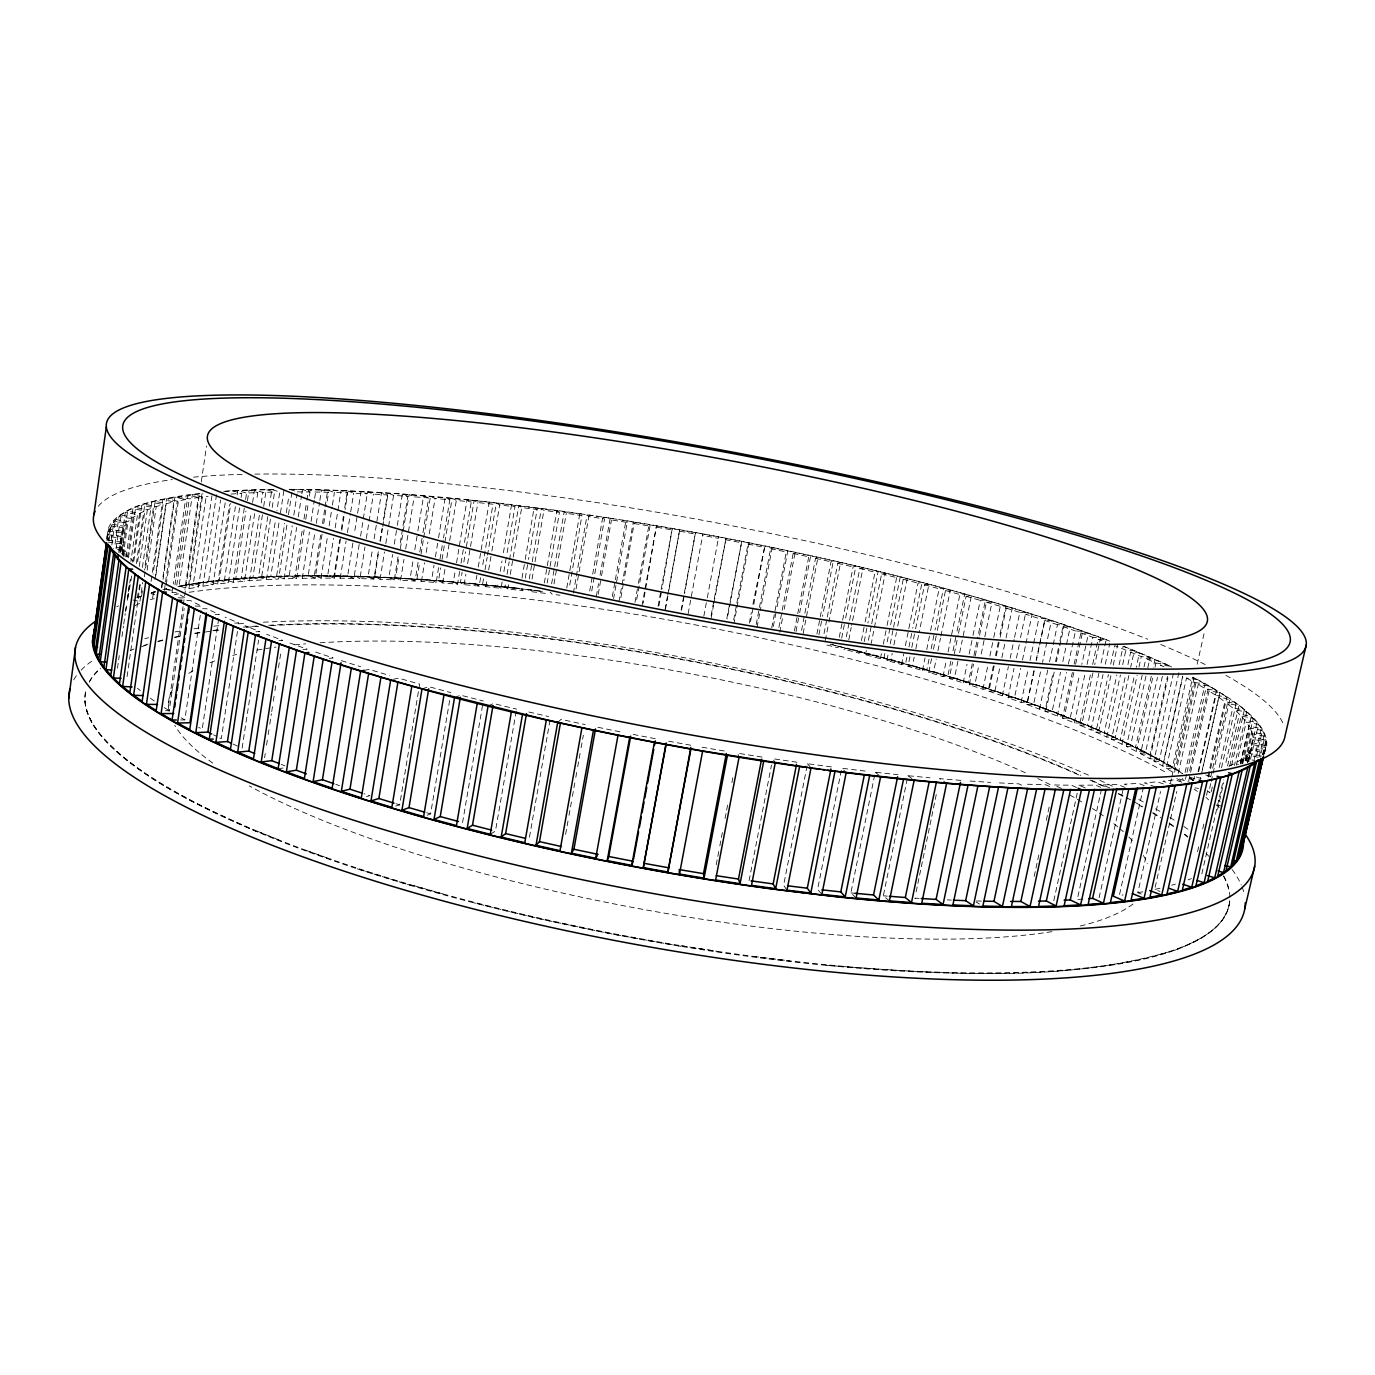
<?xml version="1.0" encoding="UTF-8"?>
<svg xmlns="http://www.w3.org/2000/svg" width="1375" height="1375" viewBox="0 0 1375 1375"><rect width="100%" height="100%" fill="white"/><g stroke="black" fill="none" stroke-linecap="round" stroke-linejoin="round"><path stroke-width="0.75" stroke-dasharray="5 3.75" d="M1248.723 761.423L1253.209 739.217L1266.066 742.07L1265.412 748.481L1262.611 754.583M106.992 538.777C113.781 497.905 171.806 500.156 202.916 493.264M106.958 540.598L108.178 530.87L121.309 532.761L120.811 536.473L107.577 534.583L107.903 539.808M107.233 539.791L108.711 529.186L121.756 531.18L123.286 527.708L110.344 525.731L108.281 540.461M108.986 540.942L111.341 524.15L124.18 526.23L126.672 522.981L113.953 520.919L110.963 542.197M111.839 544.913L115.397 519.458L127.995 521.623L131.45 518.616L118.955 516.484L114.812 545.944M116.119 548.677L120.845 515.127L133.169 517.361L137.517 514.594L130.9 561.361M118.783 552.372L121.756 531.18M119.041 550.773L120.828 538.141L107.542 536.37M119.9 550.67L125.297 512.394L137.517 514.594M119.9 552.698L123.286 527.708M120.622 551.392L124.18 526.23M120.691 552.217L121.877 543.864L108.47 542.214M121.928 551.409L127.6 511.156L139.631 513.425L144.856 510.898L137.38 563.492M122.186 554.881L126.672 522.981M122.633 554.348L123.527 548.041L121.877 543.864M123.2 555.517L127.995 521.623M123.612 556.256L124.506 549.931L112.956 548.608M126.07 557.03L132.911 508.647L144.856 510.898M127.531 557.184L133.169 517.361M128.494 557.837L135.609 507.512L147.331 509.85L153.381 507.564L144.461 570.006M117.459 668.216L118.37 661.908M118.663 659.794L119.264 655.583M121.945 636.659L123.441 626.141M123.733 624.027L125.228 613.508M125.52 611.411L126.122 607.2M127.325 598.778L129.714 581.952M125.795 610.913L126.998 602.439M127.291 600.308L130.298 579.116M132.705 562.169L139.631 513.425M131.691 576.022L127.342 601.356M133.77 561.447L141.745 505.244L153.381 507.564M136.383 563.613L144.822 504.23L156.217 506.602L163.041 504.556L153.072 574.045M139.27 566.466L147.331 509.85M140.009 584.306L137.311 597.266M142.416 567.463L151.731 502.202L163.041 504.556M127.084 676.603L140.216 584.598M139.992 601.236L142.673 582.502M141.659 595.719L142.57 589.428M144.358 576.83L155.169 501.291L166.22 503.697L173.8 501.875L162.662 579.013M147.108 570.247L156.217 506.602M151.061 581.453L151.68 577.225M152.35 572.413L162.817 499.486L173.8 501.875M154.98 579.408L166.581 498.695L177.272 501.136L185.556 499.537L173.302 583.962M152.625 598.177L153.536 591.886M155.942 575.094L166.22 503.697M161.459 587.348L162.353 581.092M161.838 587.812L162.748 581.487M163.058 579.373L174.934 497.114L185.556 499.537M164.364 590.408L165.292 584.031M165.584 581.9L177.272 501.136M166.238 584.736L179.025 496.427L189.338 498.884L198.292 497.509L184.852 589.48M172.064 592.419L172.992 586.077M174.969 584.873L188.031 495.086L198.292 497.509M176.791 585.166L189.338 498.884M211.939 495.808L198.516 586.902L188.925 588.672L179.059 586.094L192.414 494.502L202.366 496.959L208.106 496.272M168.489 706.08L183.013 606.702M183.322 604.587L199.719 492.508M201.266 481.937L206.525 445.981M165.498 710.72L169.211 710.755L184.181 608.506M179.059 586.094L188.719 584.358L202.039 493.367M188.925 588.672L202.366 496.959M225.191 502.82L213.056 584.667L202.864 586.197L193.394 583.584L206.405 495M202.864 586.197L216.614 494.072M180.572 719.95L184.817 719.898L200.991 610.431M239.559 507.891L228.37 582.777L217.645 584.066L208.57 581.436L220.619 499.95M217.645 584.066L229.47 504.522M208.57 581.436L219.33 580.181L230.759 503.353M218.659 618.802L202.194 729.214L198.688 727.358M254.616 513.666L244.441 581.213L233.2 582.261L224.52 579.631L235.589 505.45M237.17 494.845L237.806 490.6L274.88 489.5M241.123 497.492L241.742 493.333L232.616 490.892L223.403 491.477M233.2 582.261L244.338 507.942M245.609 499.434L246.555 493.075L257.795 492.559L256.523 500.998M224.52 579.631L235.795 578.6L245.902 511.173M247.483 500.637L249.064 490.102L257.795 492.559M270.428 519.269L261.198 579.975L249.477 580.8L241.209 578.17L251.006 513.03M252.588 502.528L254.478 489.93L262.831 492.37L274.553 492.078L272.009 508.819M237.463 631.452L221.306 738.65L213.606 734.886M249.477 580.8L259.652 513.425M261.25 502.906L262.831 492.37M241.209 578.17L252.966 577.363L262.436 514.697M263.708 506.344L266.234 489.637L274.553 492.078M286.894 525.078L278.609 579.047L266.441 579.648L258.586 577.036L267.764 516.622M269.328 506.206L271.872 489.534L279.795 491.975L276.942 510.761M266.441 579.648L275.344 521.211M242.12 748.155L258.586 640.131M258.586 577.036L270.772 576.434L279.194 521.28M280.483 512.789L284.058 489.448M304.133 529.925L296.639 578.445L284.058 578.841L276.598 576.211L284.711 523.308M286.327 512.72L288.922 495.791M288.475 514.697L291.981 491.872M284.058 578.841L292.205 525.8M293.82 515.195L297.086 493.986M296.639 578.445L289.197 575.85L296.656 527.433M298.272 516.914L301.52 495.859M301.847 493.762L302.483 489.552L336.823 490.411L400.606 493.952L467.053 499.795L471.264 501.909L464.217 544.087M264.602 757.728L265.238 753.534M266.544 745.147L267.833 736.759M268.159 734.68L269.448 726.292M269.775 724.195L271.391 713.711M271.717 711.614L273.006 703.244M273.333 701.147L274.622 692.759M274.948 690.662L276.238 682.292M276.564 680.195L277.2 676.002M278.506 667.614L281.084 650.856M322.077 534.188L315.202 578.153L302.242 578.325L295.212 575.712L302.345 529.53M303.978 519.028L306.573 502.236M306.9 500.139L308.516 489.637L315.614 492.027L328.608 492.302L326.975 502.769M305.766 519.372L308.052 504.608M309.358 496.169L310.011 491.958L302.483 489.552L288.784 489.448M302.242 578.325L309.427 532.022M311.059 521.503L314.308 500.448M314.634 498.352L315.614 492.027M315.202 578.153L308.189 575.558L314.686 533.792M316.302 523.342L319.55 502.459M319.877 500.363L321.492 489.93L328.608 492.302M340.519 538.656L334.297 578.153L320.977 578.119L314.377 575.523L320.873 533.861M322.489 523.445L324.775 508.853M325.102 506.773L327.697 490.102L334.383 492.473L347.72 492.92L345.108 509.558M323.709 523.703L326.648 504.866M320.977 578.119L327.525 536.336M329.158 525.886L332.097 507.083M332.423 505.003L334.383 492.473M334.297 578.153L327.68 575.575L333.541 538.261M335.173 527.897L341.034 490.566L347.72 492.92M359.184 544.483L353.873 578.445L340.227 578.205L334.039 575.644L339.711 539.602M341.378 528.997L343.372 516.278M344.712 507.805L347.394 490.841L353.65 493.178L367.331 493.814L361.041 491.494L354.355 533.689M341.825 530.337L344.781 511.637M340.227 578.205L346.122 540.873M347.428 532.572L350.384 513.906M350.711 511.844L353.65 493.178M353.873 578.445L347.669 575.902L353.014 542.128M360.594 536.13L367.555 491.838L373.398 494.123L387.372 494.948L383.333 520.18M378.263 551.702L373.88 579.03L359.923 578.6L364.977 546.923M366.334 538.484L373.398 494.123M373.88 579.03L368.087 576.503L372.453 549.261M374.12 538.777L381.511 492.662L387.372 494.948M379.947 541.2L381.975 528.584M398.011 556.927L394.281 579.906L380.067 579.27L374.705 576.761L378.744 551.667M380.428 541.2L382.439 528.653M382.766 526.556L388.145 493.092L393.577 495.344L407.825 496.341L399.695 546.477M380.067 579.27L384.45 551.994M385.808 543.606L393.577 495.344M394.281 579.906L388.902 577.414L392.614 554.486M394.298 544.07L396.997 527.416M397.323 525.336L402.377 494.089L407.825 496.341M418.103 562.358L415.044 581.058L400.589 580.233L395.656 577.758L399.025 556.961M400.366 548.642L409.131 494.587L414.15 496.805L428.656 497.956L422.864 533.277M400.589 580.233L403.975 559.367M405.677 548.934L414.15 496.805M415.044 581.058L410.094 578.583L413.136 559.952M414.82 549.587L417.536 533.019M417.863 530.956L423.62 495.756L428.656 497.956M419.805 551.977L422.538 535.356M438.591 567.634L436.15 582.467L421.455 581.453L416.934 579.03L419.65 562.478M421.008 554.211L423.38 539.739M423.706 537.677L430.478 496.323L435.067 498.506L449.814 499.812L443.506 537.969M421.455 581.453L424.514 562.788M426.216 552.423L427.917 542.059M429.292 533.758L435.067 498.506M436.15 582.467L431.595 580.044L434.036 565.245M435.428 556.806L438.213 539.911M438.573 537.797L445.191 497.647L449.814 499.812M440 559.161L443.145 540.083M395.777 806.094L399.678 804.856L419.65 684.131L398.561 678.133L390.706 679.903M459.645 571.484L457.531 584.152L442.647 582.948L438.539 580.559L440.636 567.909M442.028 559.47L452.152 498.317L456.328 500.431L471.264 501.909M442.647 582.948L445.105 568.133M446.858 557.562L449.316 542.747M449.659 540.633L456.328 500.431M457.531 584.152L453.406 581.763L455.142 571.244M456.552 562.839L467.053 499.795M461.055 563.062L463.873 546.184M480.597 577.689L479.188 586.077L464.114 584.702L460.436 582.364L462.137 572.189M463.839 561.997L465.541 551.788M466.4 546.683L474.117 500.517L477.864 502.58L492.989 504.213L482.367 567.188M464.114 584.702L465.867 574.183M467.637 563.647L477.864 502.58M427.109 815.22L430.598 813.862L450.605 694.736M479.188 586.077L475.458 583.739L476.867 575.369M478.277 566.998L489.191 502.15L588.861 514.955M502.133 582.003L501.067 588.259L485.839 586.712L482.573 584.427L483.622 578.153M485.048 569.8L487.163 557.27M487.506 555.173L496.341 502.958L499.675 504.969L514.955 506.739L506.756 554.812M485.839 586.712L487.248 578.342M488.675 569.955L491.511 553.18M491.872 551.083L499.675 504.969M501.067 588.259L497.75 585.973L498.455 581.814M500.225 571.398L501.995 560.983M503.422 552.647L511.569 504.728L514.955 506.739M503.903 571.536L506.395 556.909M462.567 822.611L482.952 703.089M504.934 586.747L520.231 588.448L523.136 590.7L507.77 588.981L504.934 586.747L505.639 582.587M507.066 574.252L509.18 561.773M509.541 559.694L518.77 505.605L521.692 507.564L537.109 509.472L528.516 559.453M507.77 588.981L508.492 584.805M510.28 574.372L521.692 507.564M522.019 578.084L524.872 561.481M525.233 559.402L534.153 507.53L537.109 509.472M525.284 578.205L528.155 561.55M529.255 578.944L541.406 508.458L543.916 510.348L559.453 512.428L547.181 583M532.056 579.013L543.916 510.348M516.209 711.236L495.447 831.084L490.205 834.316M544.328 582.914L556.892 510.52L559.453 512.428M551.616 583.842L564.214 511.517L566.294 513.356L581.934 515.573L569.216 588.002M554.005 583.859L566.294 513.356M566.775 587.967L579.803 513.717L581.934 515.573M529.461 837.1L550.584 717.011M573.375 593.038L575.987 578.222M576.348 576.108L587.142 514.783L588.827 516.57L604.536 518.908L591.353 593.227M576.073 588.947L588.827 516.57M589.72 591.009L592.333 576.228M592.711 574.114L602.8 517.12L604.536 518.908M596.32 596.303L598.572 583.653M600.067 575.214L610.191 518.255L611.462 519.956L627.223 522.431L613.594 598.555M598.245 594.223L601.184 577.723M601.545 575.661L611.462 519.956M565.623 834.316L566.758 827.991M567.136 825.877L568.631 817.438M569.009 815.341L570.144 808.998M570.522 806.902L572.034 798.462M572.413 796.348L575.42 779.47M575.798 777.356L577.311 768.917M577.689 766.803L578.823 760.478M579.202 758.364L580.697 749.925M581.075 747.811L583.344 735.161M612.339 596.544L614.969 581.797M615.347 579.7L625.917 520.712L627.223 522.431M618.939 601.906L633.308 521.898L634.167 523.531L623.906 580.594M620.881 597.506L623.528 582.708M634.992 602.302L638.034 585.475M638.43 583.378L649.069 524.494L649.98 526.127L636.23 602.13M642.005 605.619L656.494 525.731L643.156 603.264M658.075 606.169L660.756 591.456M661.134 589.359L672.272 528.447L661.977 589.067M658.9 605.928L661.598 591.164M665.07 609.555L667.373 596.956M667.769 594.842L679.697 529.753L668.903 590.27M665.431 609.245L668.525 592.367M681.141 610.242L683.856 595.547M684.252 593.45L695.475 532.572L684.681 593.072M681.57 609.933L684.286 595.186M688.136 613.697L702.9 533.93C840.727 560.055 978.158 592.075 1109.814 641.145M703.828 616.241L706.956 599.397M707.317 597.73L718.661 536.886L718.352 538.312L702.522 535.356L702.9 533.93L621.002 519.939M711.116 615.467L713.866 600.72M714.261 598.606L726.069 538.295L713.917 603.35M711.167 618.028L713.522 605.447M726.808 618.544L741.795 541.355L727.186 619.008M733.683 619.919L736.467 605.172M736.863 603.075L748 544.07L749.186 542.816L734.147 622.583M749.323 623.133L751.334 612.597M752.933 604.158L764.861 545.978L750.509 621.569M756.181 624.577L770.636 548.677L772.234 547.491L760.22 610.517M757.023 627.309L759.825 612.614M716.203 864.823L717.406 858.498M717.819 856.402L719.417 847.98M719.83 845.866L721.033 839.541M721.428 837.444L722.631 831.119M725.055 818.486L726.258 812.161M726.653 810.064L727.873 803.739M731.895 782.667L733.098 776.359M771.736 627.911L786.294 551.959L787.841 550.773L776.548 609.623M773.317 626.433L776.153 611.72M778.92 627.464L793.152 553.42L795.163 552.337L784.248 609.108M779.797 632.242L782.616 617.512M794.389 630.936L808.741 556.806L810.683 555.706L799.683 612.545M796.005 631.486L799.27 614.642M749.1 880.602L771.495 764.998M801.556 630.42L815.547 558.319L817.97 557.322L802.416 637.347M816.922 633.995L831.016 561.808L833.37 560.794L822.525 616.275M818.916 634.769L822.13 618.337M824.038 633.531L826.873 619.094M827.269 617.031L837.788 563.355L840.606 562.444L828.902 622.084M825.275 640.595L828.506 624.147M831.359 766.906L807.503 763.709L783.613 885.277L786.981 890.141M839.266 637.244L853.119 566.947L855.886 566.019L845.316 619.575M841.672 638.103L844.92 621.638M846.33 636.814L849.2 622.325M849.595 620.263L859.822 568.528L863.036 567.72L851.623 625.436M848.77 639.873L851.211 627.498M858.945 653.073L862.159 651.939L847.138 648.123L843.872 649.241L858.945 653.073L859.753 648.914M861.403 640.63L864.703 624.044M865.116 621.964L875.016 572.206L878.178 571.381L867.9 623.013M864.205 641.609L867.505 625.075M841.311 770.327L817.592 889.384L821.889 894.352M884.847 653.538L884.022 657.68L880.395 658.711L865.511 654.775L866.336 650.616M868.416 640.252L871.303 625.728M871.716 623.648L881.633 573.839L885.277 573.117L871.234 643.414M880.395 658.711L881.65 652.472M883.317 644.153L886.652 627.516M887.064 625.436L896.655 577.603L900.247 576.864L886.514 645.253M906.881 657.353L905.609 663.592L901.587 664.538L886.892 660.481L888.559 652.145M890.244 643.827L893.166 629.252M893.595 627.172L903.22 579.288L907.242 578.652L896.809 630.523M886.892 660.481L890.966 659.553L892.22 653.331M893.888 645.03L896.397 632.586M856.092 897.944L850.884 892.908L875.239 772.234L898.03 774.709M901.587 664.538L903.702 654.087M905.386 645.752L918.036 583.137L922.041 582.484L912.777 628.237M908.978 646.955L912.347 630.317M929.019 659.227L926.887 669.659L922.453 670.502L907.981 666.342L910.112 655.892M911.797 647.522L915.183 630.816M915.613 628.719L924.516 584.839L928.95 584.306L919.222 632.208M907.981 666.342L912.45 665.517L914.152 657.198M915.836 648.862L918.792 634.288M922.453 670.502L925.031 657.92M926.733 649.533L930.153 632.775M930.583 630.678L939.125 588.775L943.525 588.225L935 629.991M931.167 648.777L934.57 632.07M950.864 661.203L947.839 675.881L943.009 676.603L928.761 672.341L931.769 657.663M933.487 649.258L936.908 632.483M937.337 630.369L945.502 590.511L950.331 590.081L940.913 636.092M889.402 900.917L883.334 895.83L907.895 775.706L930.016 777.82M928.761 672.341L933.642 671.636L936.203 659.089M937.922 650.736L940.483 638.172M943.009 676.603L946.378 660.189M948.062 651.973L959.87 594.516L964.683 594.069L956.484 633.927M953.03 650.719L956.055 636.023M972.262 663.747L968.413 682.241L963.17 682.859L949.197 678.494L952.583 662.062M954.284 653.83L958.083 635.336M958.512 633.291L966.144 596.286L971.386 595.977L962.706 637.983M949.197 678.494L954.473 677.909L957.945 661.1M959.664 652.695L962.277 640.08M916.128 891.842L917.434 885.552M917.864 883.455L919.17 877.164M919.6 875.084L920.906 868.794M921.336 866.697L922.642 860.406M923.072 858.309L924.378 852.019M924.808 849.922L926.114 843.631M926.544 841.534L927.85 835.244M928.28 833.147L929.586 826.856M930.016 824.759L931.322 818.486M931.752 816.389L933.058 810.098M933.487 808.002L936.959 791.227M963.17 682.859L967.02 664.297M969.152 653.984L972.572 637.484M973.002 635.422L980.272 600.377L985.48 600.033L978.227 634.975M973.964 655.531L977.797 637.02M993.334 666.016L988.591 688.755L982.936 689.236L969.237 684.784L973.534 664.142M975.253 655.875L979.12 637.278M979.55 635.216L986.408 602.181L992.063 601.958L980.908 655.497M969.237 684.784L974.909 684.32L978.777 665.775M982.936 689.236L988.127 664.366M989.862 656.081L993.334 639.495M993.764 637.416L1000.261 606.323L1005.881 606.1L999.402 637.089M995.5 655.686L998.955 639.152M988.883 691.213L994.95 690.852L1008.305 695.372L1002.255 695.75L988.883 691.213L994.538 664.228M996.273 655.909L999.745 639.306M1000.175 637.227L1006.259 608.162L1012.327 608.059L1005.366 641.18M994.95 690.852L1000.158 666.016M1001.894 657.731L1004.936 643.242M1002.255 695.75L1008.408 666.566M1010.161 658.23L1014.097 639.461M1014.544 637.381L1019.803 612.373L1025.836 612.253L1020.147 639.272M1034.223 670.759L1027.555 702.127L1021.109 702.384L1008.064 697.761L1014.011 668.353M1016.434 658.092L1019.958 641.386M1008.064 697.761L1014.527 697.52L1020.68 668.37M1022.45 660.052L1025.527 645.477M1025.973 643.397L1032.127 614.247L1025.681 614.23L1038.898 618.492L1045.327 618.492L1036.441 660.309M1021.109 702.384L1028.225 668.834M1029.995 660.447L1038.898 618.492M1054.195 672.048L1046.289 709.002L1039.431 709.122L1026.747 704.43L1033.897 670.811M1036.131 660.309L1044.622 620.383L1051.463 620.52L1042.542 662.406M1026.747 704.43L1033.605 704.309L1040.755 670.794M1039.431 709.122L1047.784 670.003M1049.555 661.77L1057.461 624.714L1064.319 624.817L1056.395 661.77M1073.823 672.564L1064.473 715.98L1057.22 715.98L1044.931 711.202L1053.319 671.997M1055.519 661.684L1059.489 643.122M1059.936 641.059L1063.03 626.622L1070.266 626.863L1062.772 661.839M1044.931 711.202L1052.167 711.219L1060.555 672.134M1057.22 715.98L1066.57 672.444M1068.358 664.142L1075.491 630.987L1082.744 631.228L1075.611 664.297M1092.902 673.08L1082.056 723.061L1074.408 722.906L1062.531 718.077L1072.38 672.375M1074.167 664.073L1080.888 632.913L1088.519 633.273L1081.798 664.366M1034.172 876.425L1035.53 870.203M1035.977 868.123L1037.317 861.884M1037.764 859.805L1039.122 853.566M1046.306 820.325L1047.647 814.086M1048.094 812.006L1049.434 805.767M1062.531 718.077L1070.162 718.231L1079.564 674.712M1074.408 722.906L1085.253 672.805M1087.058 664.452L1092.936 637.312L1100.584 637.691L1094.706 664.744M1110.914 675.675L1098.986 730.228L1090.959 729.936L1079.513 725.055L1090.873 672.736M1092.678 664.366L1098.127 639.272L1106.153 639.77L1100.705 664.812M1098.986 730.228L1087.539 725.33L1098.9 673.166M1053.8 900.711L1077.622 791.416M1090.959 729.936L1103.025 674.506M1105.259 664.245L1109.745 643.706M1128.858 675.538L1115.245 737.464L1106.823 737.052L1095.875 732.102L1108.439 674.472M1110.691 664.194L1114.73 645.666L1125.867 650.134L1134.306 650.77L1171.603 666.961M1113.2 665.173L1117.789 644.205M1115.245 737.464L1104.263 732.531L1116.861 675.039M1119.112 664.778L1123.152 646.302L1134.306 650.77L1130.68 667.27M1106.823 737.052L1120.436 674.97M1122.705 664.623L1125.867 650.134M1145.977 676.087L1130.766 744.786L1121.966 744.219L1111.516 739.234L1125.644 674.936M1127.93 664.555L1130.663 652.111L1139.445 652.867L1136.266 667.356M1101.513 789.13L1077.261 899.508L1083.019 899.078M1130.766 744.786L1120.298 739.802L1134.427 675.641M1121.966 744.219L1137.142 675.383M1138.981 667.03L1141.284 656.614L1130.663 652.111M1162.408 676.294L1145.53 752.159L1136.334 751.438L1126.434 746.419L1142.144 675.314M1144 666.944L1145.839 658.591L1155 659.484L1153.161 667.82M1147.816 667.769L1150.119 657.353L1141.284 656.614M1099.106 897.755L1123.341 788.322M1145.53 752.159L1135.578 747.141L1151.305 676.173M1136.334 751.438L1152.748 677.48M1155.017 667.202L1155.928 663.094L1145.839 658.591M1178.891 672.684L1159.452 759.584L1149.895 758.708L1140.562 753.655L1157.492 677.428M1159.452 759.584L1150.067 754.531L1167.478 676.38M1143.484 787.102L1119.319 895.486L1123.048 894.953M1149.895 758.708L1167.908 677.875M1211.77 687.672L1192.675 677.256L1172.497 767.027L1162.58 765.995L1153.866 760.925L1173.356 673.647M1162.58 765.995L1182.723 676.087M1172.497 767.027L1163.714 761.956L1182.775 676.895M1141.284 894.025L1137.83 892.719L1160.534 791.536M1186.505 678.064L1194.772 682.55L1174.353 773.317L1166.275 768.23L1186.505 678.064L1196.748 679.37L1176.467 769.416L1183.119 773.541M1170.469 782.942L1171.397 778.783M1171.878 776.703L1194.377 676.706M1197.178 664.211L1204.672 630.884M1178.22 773.472L1198.261 684.527L1208.848 685.987L1188.756 774.83M1155.12 887.391L1176.742 791.536M1185.078 772.441L1205.084 683.873L1194.772 682.55M1186.556 774.383L1185.147 780.622L1182.191 778.594M1187.02 772.286L1205.858 688.995L1198.261 684.527M1188.705 780.759L1209.038 690.955L1219.952 692.57L1228.081 697.812M1193.603 780.553L1194.531 776.428M1198.106 771.581L1216.514 690.473L1205.858 688.995M1198.656 771.478L1215.913 695.406L1209.038 690.955M1202.369 769.519L1218.766 697.348C1234.853 698.225 1246.472 711.425 1256.973 722.477C1264.312 731.156 1269.795 743.411 1263.178 754.548M1199.567 782.289L1200.994 776.016M1201.458 773.936L1219.952 692.57L1217.82 691.264M1207.869 776.497L1224.902 701.748L1218.766 697.348M1208.659 777.116L1226.895 697.022L1215.913 695.406M1206.528 795.3L1207.955 789.061M1210.791 776.566L1212.217 770.309M1212.698 768.23L1227.411 703.673L1238.944 705.581L1225.125 765.944M1210.722 783.578L1208.848 791.828L1210.017 792.773M1211.203 781.516L1212.612 775.345M1213.077 773.283L1229.989 699.119L1228.27 697.933M1197.522 851.727L1198.931 845.522M1202.713 828.987L1204.122 822.783M1211.203 791.759L1212.63 785.572M1219.161 767.508L1232.756 708.005L1227.411 703.673M1221.498 767.834L1236.194 703.519L1224.902 701.748M1201.853 873.847L1223.355 779.969M1217.562 809.531L1223.733 782.581M1227.531 766.013L1239.408 714.175L1234.905 709.913L1246.713 711.975L1234.423 765.462M1229.748 765.944L1241.195 716.048L1253.261 718.266L1242.725 764.019M1231.656 765.308L1244.358 709.947L1232.756 708.005M1236.297 765.256L1246.231 722.064L1258.52 724.453L1250.459 759.412M1240.37 763.452L1248.947 726.172L1246.231 722.064M1240.336 763.933L1251.302 716.272L1239.408 714.175M1240.748 763.314L1241.694 759.155L1249.205 761.131M1241.814 763.28L1249.944 727.942L1262.456 730.486L1256.2 757.522M1242.037 764.002L1243.481 757.78L1246.953 754.548L1258.194 757.384M1245.114 760.65L1251.714 731.947L1249.944 727.942M1245.527 760.736L1246.953 754.548M1246.128 760.409L1252.281 733.666L1264.983 736.364L1260.222 756.955M1246.334 761.303L1248.225 753.088L1250.597 749.667L1263.711 752.727M1247.348 762.403L1253.089 737.533L1252.281 733.666M1247.709 762.163L1250.597 749.667M1247.933 762.077L1256.973 722.477L1244.822 720.242L1241.195 716.048M1248.517 760.581L1252.659 744.562L1265.636 747.57L1264.209 753.741M1254.155 759.653L1261.339 728.578L1248.947 726.172M1259.105 757.058L1264.33 734.508L1251.714 731.947M1262.525 754.772L1265.877 740.266L1253.089 737.533M1263.505 755.322L1264.467 751.18L1251.388 748.137M1264.038 754.05L1265.945 745.834L1252.986 742.947M1229.233 904.613C1223.441 929.586 1196.886 941.291 1175.505 949.97C1061.998 984.053 941.016 973.775 824.553 965.181M1261.562 756.078L1248.225 753.088M557.7 722.322L561.103 719.366L585.234 724.608M1241.694 759.155L1237.088 762.18L1240.852 763.177M116.806 606.805L118.525 605.808M135.111 605.567L139.7 603.316M1229.009 766.27L1234.802 763.452L1238.548 764.483M488.073 706.011L493.367 703.502L516.57 709.122M840.039 646.353L837.237 647.573L823.917 644.325M1188.069 879.845L1191.386 878.608M454.541 697.486L460.711 695.217L483.312 700.992M137.105 597.541L141.109 596.269M151.095 593.106L155.1 591.834M1171.637 885.225L1175.419 884.108M422.039 688.772L429.069 686.744L450.948 692.639M153.141 592.144L154.688 591.714M865.511 654.775L869.172 653.761L884.022 657.68M366.489 796.555L369.909 795.661L363.928 793.719M1159.984 888.216L1154.639 889.487L1159.95 891.395M166.736 588.689L165.636 588.93L171.772 590.459M1137.83 892.719L1143.759 891.619M364.134 670.33L369.291 669.419L389.503 675.486M193.394 583.584L203.62 582.089L213.056 584.667M181.225 585.853L208.261 581.694L269.878 576.727M278.128 768.694L284.47 767.852M329.175 658.384L333.163 657.955L314.927 651.836M302.93 649.481L307.158 649.155L289.988 643.053M231.017 494.055L241.742 493.333M232.616 490.892L237.806 490.6L246.555 493.075M278.988 640.578L282.7 640.372L266.664 634.305M276.598 576.211L289.197 575.85M256.008 631.778L259.875 631.658L245.008 625.659M295.212 575.712L308.189 575.558M234.695 623.081L238.734 623.047L225.036 617.134M1078.963 785.228L1095.445 785.108L1100.705 787.342M314.377 575.523L327.68 575.575M297.412 491.872L310.011 491.958M305.938 575.833L385.327 577.517L428.175 580.061M215.136 614.522L219.295 614.556L206.817 608.747L202.675 608.695M334.039 575.644L347.669 575.902M976.37 900.986L982.231 901.106M195.216 606.066L201.609 606.22L190.369 600.531L186.123 600.428M1027.383 784.214L1045.98 784.816L1051.6 787.531M368.087 576.503L354.166 576.056L359.923 578.6M1079.513 725.055L1087.539 725.33M178.234 597.764L185.711 598.073L175.691 592.539L170.122 592.298M374.705 576.761L388.902 577.414M947.272 899.92L951.362 900.092M999.419 782.908L1018.995 783.87L1022.467 785.692M1095.875 732.102L1104.263 732.531M395.656 577.758L410.094 578.583M167.784 589.927L171.566 590.133M919.084 898.391L914.839 898.133L918.277 900.694M416.934 579.03L431.595 580.044M1111.516 739.234L1120.298 739.802M970.097 781.052L990.602 782.392M438.539 580.559L453.406 581.763M883.334 895.83L887.339 896.122M1126.434 746.419L1135.578 747.141M960.902 780.381L939.555 778.645L944.883 782.031M460.436 582.364L475.458 583.739M1140.562 753.655L1150.067 754.531M850.884 892.908L855.009 893.286M1155.928 663.094L1165.141 663.987M482.573 584.427L497.75 585.973M467.448 499.83L489.191 502.15L492.989 504.213M122.959 555.706L128.752 556.291L132.688 560.914M473.172 583.808L519.148 588.62M1153.866 760.925L1163.714 761.956M1169.781 666.102L1160.242 665.07L1164.058 666.875M121.464 553.661L127.273 554.314L124.506 549.931M1166.275 768.23L1176.467 769.416M545.377 593.364L529.908 591.491L527.467 589.308L538.055 590.58M865.116 771.066L841.741 768.23L846.209 772.527M115.809 547.095L123.527 548.041M753.483 956.398L789.336 960.816M556.084 594.739L559.986 595.255M108.006 540.306L121.395 542.094L120.828 538.141M1194.927 787.909L1198.553 788.425M796.95 762.231L772.716 758.691L775.277 762.747M588.122 514.938L603.659 517.172M589.102 515.075L593.02 515.659M595.959 516.089L597.919 516.381M603.264 517.189L606.616 517.619M603.728 517.258L609.589 518.083M608.352 517.962L615.519 518.994M612.15 518.547L619.042 519.63M681.141 945.708L717.337 951.345M618.475 519.458L624.422 520.403A589.497 106.958 10.5 0 1 1110.02 641.094M762.008 757.058L737.516 753.191L739.097 757.092M634.167 523.531L649.98 526.127M702.075 747.227L726.722 751.403M656.941 527.295L672.77 530.028M1217.167 805.252L1223.028 806.283M679.731 531.248L695.561 534.084M681.02 946.344L609.28 933.47L539.773 918.827L473.911 902.859M668.594 741.194L691.23 745.319M725.278 539.636L741.073 542.695M633.153 734.422L655.72 738.787M748 544.07L763.744 547.25M597.936 727.289L620.314 731.878M770.636 548.677L786.294 551.959M133.134 600.05L140.662 601.666M793.152 553.42L808.741 556.806M815.547 558.319L831.016 561.808M151.164 593.656L154.808 594.464M528.842 712.009L548.608 716.564M837.788 563.355L853.119 566.947M859.822 568.528L875.016 572.206M832.477 644.497L833.422 644.72M881.633 573.839L896.655 577.603M1243.481 757.78L1254.808 760.633M903.22 579.288L918.036 583.137M188.719 584.358L198.516 586.902M924.516 584.839L939.125 588.775M890.966 659.553L905.609 663.592M945.502 590.511L959.87 594.516M912.45 665.517L926.887 669.659M412.913 885.397L442.819 893.888M219.33 580.181L228.37 582.777M966.144 596.286L980.272 600.377M426.68 812.728L430.598 813.862M933.642 671.636L947.839 675.881M986.408 602.181L1000.261 606.323M235.795 578.6L244.441 581.213M395.897 803.705L399.678 804.856M954.473 677.909L968.413 682.241M357.191 868.794L412.809 886.033M1006.259 608.162L1019.803 612.373M1205.72 774.95L1211.186 776.652M1196.353 776.995L1201.836 778.714M252.966 577.363L261.198 579.975M341.395 660.636L360.628 666.738M974.909 684.32L988.591 688.755M289.884 489.448L295.539 491.253M1190.148 777.27L1195.511 779.023M1179.561 779.023L1190.32 782.564M270.772 576.434L278.609 579.047M1044.622 620.383L1057.461 624.714M1181.641 782.134L1174.645 779.745L1162.855 781.206L1173.356 784.833M335.741 784.334L339.539 785.658M1014.527 697.52L1027.555 702.127M1063.03 626.622L1075.491 630.987M305.817 850.266L331.22 859.358M1163.353 783.922L1157.406 781.791L1144.413 782.942L1156.323 787.256M1033.605 704.309L1046.289 709.002M1080.888 632.913L1092.936 637.312M1144.189 785.555L1138.431 783.372L1124.252 784.197L1128.084 785.658M1052.167 711.219L1064.473 715.98M1098.127 639.272L1101.994 640.75M281.17 764.345L284.934 765.823M1070.162 718.231L1082.056 723.061M1125.145 787.445L1117.772 784.489L1102.423 784.97L1111.636 788.683M257.606 831.342L281.239 840.916M1080.716 785.984L1087.745 788.992M257.52 831.944C204.686 808.225 149.411 784.317 107.869 742.775C96.302 731.38 86.281 716.891 84.906 700.27M1076.488 787.48L1071.486 785.211L1053.92 784.988L1062.222 788.769M232.959 744.03L238.459 746.505M181.139 717.784L184.817 719.898M1212.252 687.947L1213.214 688.514M1213.695 688.789L1214.641 689.356M1215.105 689.631L1216.05 690.198M1216.514 690.473L1217.597 691.127M1182.655 773.678C1075.834 709.998 954.422 676.38 834.9 645.373A584.873 129.164 10.5 0 1 1182.105 773.111M976.112 901.966L979.481 904.028M164.312 707.627L169.211 710.755M1189.237 777.528L1193.002 780.072M1189.547 777.923L1192.417 779.848M1189.702 778.061L1193.448 780.381M907.895 775.706L912.605 779.058M150.202 698.105L155.358 701.783M137.38 688.239L140.336 690.628M875.239 772.234L879.295 775.517M1218.508 800.181L1220.175 801.745M1206.047 797.38L1208.608 799.889M550.172 592.109L552.2 594.241M807.503 763.709L811.044 767.886M106.872 536.886L108.814 527.192A589.497 106.958 10.5 0 1 201.128 493.281M73.683 679.903A597.661 145.406 10.5 0 1 77.017 674.884M81.159 670.106A597.661 145.406 10.5 0 1 93.827 659.811M144.736 638.722A597.661 145.406 10.5 0 1 148.586 637.708M175.003 631.933A597.661 145.406 10.5 0 1 181.397 630.781M193.978 628.787A597.661 145.406 10.5 0 1 201.833 627.705M213.933 626.209A597.661 145.406 10.5 0 1 220.12 625.539M238.597 623.837A597.661 145.406 10.5 0 1 247.036 623.202M263.381 622.205A597.661 145.406 10.5 0 1 1089.034 775.414M1099.948 780.364A597.661 145.406 10.5 0 1 1114.987 787.48M1138.775 799.545A597.661 145.406 10.5 0 1 1144.498 802.639M1155.602 808.861A597.661 145.406 10.5 0 1 1160.947 811.972M1170.005 817.472A597.661 145.406 10.5 0 1 1175.316 820.823M1183.806 826.427A597.661 145.406 10.5 0 1 1188.67 829.795M1232.138 869.55A597.661 145.406 10.5 0 1 1241.247 884.967M1242.037 886.892A597.661 145.406 10.5 0 1 1244.341 894.506M1229.645 901.209A581.591 141.316 10.5 0 1 632.277 937.853A581.591 141.316 10.5 0 1 86.195 689.648M89.237 682.241A581.591 141.316 10.5 0 1 100.306 668.731M141.728 646.663A581.591 141.316 10.5 0 1 147.95 644.617M157.902 641.695A581.591 141.316 10.5 0 1 164.003 640.08M174.625 637.587A581.591 141.316 10.5 0 1 182.531 635.938M194.872 633.669A581.591 141.316 10.5 0 1 201.231 632.637M205.253 632.019A581.591 141.316 10.5 0 1 219.691 630.059M246.28 627.309A581.591 141.316 10.5 0 1 258.603 626.364M270.944 625.591A581.591 141.316 10.5 0 1 1078.791 774.984M1089.997 780.072A581.591 141.316 10.5 0 1 1105.448 787.445M1118.425 793.959A581.591 141.316 10.5 0 1 1127.706 798.823M1138.706 804.873A581.591 141.316 10.5 0 1 1142.264 806.884M1152.817 813.123A581.591 141.316 10.5 0 1 1160.311 817.781M1169.231 823.625A581.591 141.316 10.5 0 1 1174.336 827.131M1184.494 834.573A581.591 141.316 10.5 0 1 1187.725 837.1M1206.081 853.411A581.591 141.316 10.5 0 1 1208.866 856.333M1223.578 876.305A581.591 141.316 10.5 0 1 1229.061 891.172M137.758 597.523A584.186 129.009 10.5 0 1 141.487 596.2M151.37 593.072A584.186 129.009 10.5 0 1 155.53 591.903M177.873 586.73A584.186 129.009 10.5 0 1 543.469 591.645M830.122 644.308A584.186 129.009 10.5 0 1 1182.5 773.644M1189.392 778.113A584.186 129.009 10.5 0 1 1192.864 780.467M150.356 599.569A599.672 135.936 10.5 0 1 154.206 598.658M174.367 594.619A599.672 135.936 10.5 0 1 178.509 593.914M189.148 592.281A599.672 135.936 10.5 0 1 1167.633 773.334M1176.742 778.525A599.672 135.936 10.5 0 1 1182.139 781.722M1194.136 789.216A599.672 135.936 10.5 0 1 1197.402 791.364M1216.17 804.891A599.672 135.936 10.5 0 1 1219.23 807.348M136.795 597.541A584.873 129.164 10.5 0 1 140.233 596.303M151.25 592.814A584.873 129.164 10.5 0 1 155.117 591.731M162.834 589.755A584.873 129.164 10.5 0 1 166.77 588.827M181.225 585.87A584.873 129.164 10.5 0 1 542.42 591.405M1208.075 791.347A584.873 129.164 10.5 0 1 1209.278 792.309M1229.766 900.694A581.625 141.195 10.5 0 1 632.397 937.217A581.625 141.195 10.5 0 1 86.264 689.116M89.306 681.708A581.625 141.195 10.5 0 1 100.375 668.216M130.195 650.598A581.625 141.195 10.5 0 1 133.925 649.069M143.842 645.494A581.625 141.195 10.5 0 1 148.019 644.136M157.97 641.214A581.625 141.195 10.5 0 1 164.072 639.616M174.694 637.123A581.625 141.195 10.5 0 1 182.6 635.473M194.941 633.205A581.625 141.195 10.5 0 1 201.3 632.173M212.85 630.489A581.625 141.195 10.5 0 1 220.877 629.458M243.272 627.12A581.625 141.195 10.5 0 1 258.689 625.917M268.692 625.281A581.625 141.195 10.5 0 1 1080.767 775.38M1092.059 780.553A581.625 141.195 10.5 0 1 1105.552 786.998M1118.528 793.495A581.625 141.195 10.5 0 1 1142.367 806.438M1152.92 812.659A581.625 141.195 10.5 0 1 1160.414 817.317M1169.334 823.161A581.625 141.195 10.5 0 1 1174.439 826.667M1184.614 834.109A581.625 141.195 10.5 0 1 1187.828 836.619M1223.698 875.806A581.625 141.195 10.5 0 1 1229.869 898.717M1133.017 903.994A498.334 120.192 10.5 0 1 1078.395 926.458M1051.927 931.631A498.334 120.192 10.5 0 1 249.305 785.916M212.798 763.125A498.334 120.192 10.5 0 1 174.728 725.227M169.159 711.373A498.334 120.192 10.5 0 1 173.181 688.566M188.753 673.423A498.334 120.192 10.5 0 1 193.652 670.416M210.014 662.698A498.334 120.192 10.5 0 1 217.319 660.034M232.719 655.428A498.334 120.192 10.5 0 1 236.672 654.414M257.056 650.083A498.334 120.192 10.5 0 1 276.1 647.075M294.817 644.858A498.334 120.192 10.5 0 1 305.68 643.844M320.1 642.778A498.334 120.192 10.5 0 1 1026.248 773.18M1037.764 778.542A498.334 120.192 10.5 0 1 1052.683 785.898M1069.733 794.956A498.334 120.192 10.5 0 1 1082.262 802.192M1092.438 808.517A498.334 120.192 10.5 0 1 1095.669 810.614M1099.209 812.986A498.334 120.192 10.5 0 1 1104.314 816.561M1113.802 823.677A498.334 120.192 10.5 0 1 1123.289 831.686M1128.858 837.014A498.334 120.192 10.5 0 1 1134.427 843.013M1143.398 855.473A498.334 120.192 10.5 0 1 1147.248 863.741M98.261 506.309A605.773 106.631 10.5 0 1 172.305 479.583M193.48 477.159A605.773 106.631 10.5 0 1 242.687 474.358M254.925 474.117A605.773 106.631 10.5 0 1 1147.713 639.238M1160.758 644.531A605.773 106.631 10.5 0 1 1206.425 665.156M1225.881 675.348A605.773 106.631 10.5 0 1 1283.752 725.192M1263.625 754.239A589.497 106.958 10.5 0 0 1229.319 698.345L1210.241 686.538A589.497 106.958 10.5 0 0 1192.967 677.205M107.13 539.12A589.497 106.958 10.5 0 1 106.889 536.886M225.208 491.202A589.497 106.958 10.5 0 1 275.052 489.38M289.111 489.328A589.497 106.958 10.5 0 1 582.983 514.112M1124.286 646.611A589.497 106.958 10.5 0 1 1172.016 666.961"/><path stroke-width="1.5" d="M1242.931 842.222L1242.622 846.45L1263.556 756.095M666.153 742.947L643.311 867.573L655.617 869.825L667.906 872.025L690.834 747.433M68.75 698.38L75.539 647.264M93.912 633.084L93.191 637.57L106.408 542.988M106.666 542.695L93.105 639.719L93.448 644.428L107.405 544.552M106.631 544.036L94.48 631.039L95.597 628.134M110.034 546.373L95.287 651.647L93.861 646.697L108.178 544.311M111.014 548.402L113.712 552.784L98.777 659.192L96.216 654.019L110.756 547.886M115.242 554.898L119.075 559.522L103.933 667.064L100.237 661.684L115.242 554.898L113.712 552.784M93.861 514.852L106.339 426.955M117.563 559.556L118.164 555.362M121.172 561.739L126.191 566.552L110.825 675.245L105.944 669.642L121.172 561.739L119.075 559.522M132.688 569.181L128.855 568.872L135.094 573.908L119.47 683.702L113.403 677.927L128.855 568.872L126.191 566.552M138.308 576.314L145.784 581.522L129.903 692.45L122.616 686.469L138.308 576.314L135.094 573.908M149.583 584.031L158.297 589.411L142.141 701.422L133.616 695.286L149.583 584.031L145.784 581.522M166.392 592.144L162.68 591.989L172.631 597.541L156.2 710.617L146.438 704.344L162.68 591.989L158.297 589.411M176.327 719.984L172.081 720.019L161.081 713.608L177.616 600.205L172.631 597.541M172.081 720.019L188.822 605.894L177.616 600.205L181.861 600.308M174.711 707.248L175.33 703.072M175.931 698.878L176.55 694.702M177.169 690.508L178.08 684.234M178.698 680.041L179.317 675.864M180.228 669.591L180.847 665.397M181.466 661.22L182.084 657.027M182.686 652.85L183.614 646.577M184.233 642.383L184.834 638.206M185.453 634.013L186.381 627.739M187 623.545L187.602 619.369M188.53 613.095L189.148 608.902M194.391 608.609L206.834 614.453L189.767 729.575L177.547 723.061L194.391 608.609L188.822 605.894M206.198 612.958L189.939 722.734L177.547 723.061M213.28 739.045L209.258 739.252L195.817 732.652L212.97 617.22L206.834 614.453M211.698 733.958L207.848 732.084L224.417 621.311M209.258 739.252L226.652 623.167L212.97 617.22M233.372 625.986L248.239 632.002L230.502 749.014L215.875 742.363L233.372 625.986L226.652 623.167M231.137 743.188L227.477 741.538L244.372 629.87M259.239 634.683L255.527 634.872L271.58 640.956L253.481 758.845L237.669 752.159L255.527 634.872L248.239 632.002M237.669 752.159L248.806 751.077L266.011 638.55M279.4 643.844L296.587 649.98L278.128 768.694L261.198 761.991L279.4 643.844L271.58 640.956M261.198 761.991L271.786 760.65L289.352 647.247M296.587 649.98L323.211 659.02L304.373 778.508L286.361 771.839L304.923 652.867L308.928 652.455M286.361 771.839L296.347 770.206L314.256 656.064M351.364 668.061L332.148 788.236L313.105 781.619L332.062 661.908L323.211 659.02M313.105 781.619L322.438 779.728L341.052 662.733M332.062 661.908L380.961 677.05L361.35 797.861L341.344 791.33L360.68 670.948L364.134 670.33M341.344 791.33L349.972 789.181L368.62 673.613M390.706 679.903L411.881 685.936L391.875 807.331L370.975 800.92L390.706 679.903L380.961 677.05M370.975 800.92L378.864 798.497L397.873 682.344M444.022 694.702L423.62 816.595L401.913 810.322L422.039 688.772L411.881 685.936M401.913 810.322L408.994 807.623L428.725 688.823M477.245 703.295L456.448 825.602L434.002 819.517L454.541 697.486M434.002 819.517L440.241 816.561L460.367 697.297M511.414 711.666L490.205 834.316L467.156 828.438L488.073 706.011M467.156 828.438L472.502 825.223L493.006 705.598M422.039 688.772L546.373 719.795L524.786 842.703L501.188 837.048L522.517 714.295M501.188 837.048L505.639 833.594L526.505 713.659M546.373 719.795L581.969 727.616L560.003 850.695L535.992 845.298L557.7 722.322M535.992 845.298L539.481 841.62L560.347 723.577M597.3 855.662L595.702 858.275L571.381 853.17L593.467 730.039M571.381 853.17L573.908 849.269L595.513 728.973M595.702 858.275L618.045 735.092L581.969 727.616M607.217 860.595L608.764 856.505L633.136 861.266L631.727 865.391L607.217 860.595L629.664 737.413M608.764 856.505L630.712 736.141M631.727 865.391L654.431 742.208L618.045 735.092M633.531 859.152L638.584 831.703M639.358 827.475L641.317 816.922M642.091 812.694L644.033 802.141M644.806 797.913L646.766 787.359M647.539 783.131L653.761 749.358M654.552 745.13L655.325 740.902M643.311 867.573L666.119 744.408M667.906 872.025L690.955 748.911M727.461 755.184L704.069 878.127L679.491 874.036L702.659 750.973L799.648 766.305L775.672 888.68L751.506 885.345L775.277 762.747M704.069 878.127L703.502 873.641L726.327 753.517M739.097 757.092L715.619 879.966L740.059 883.695L763.744 760.994M740.059 883.695L738.478 879.055L761.612 759.155M775.672 888.68L773.145 883.919L796.538 764.328M811.044 767.886L786.981 890.141L810.786 893.062L835.037 771.1C943.611 784.214 1053.525 795.3 1162.923 786.689C1194.772 782.633 1229.817 780.605 1256.681 761.114L1232.636 865.116L1236.177 861.077L1259.586 759.928M810.786 893.062L807.297 888.198L830.947 769.003M846.209 772.527L821.889 894.352L845.23 896.861L869.705 775.362M845.23 896.861L840.812 891.894L864.273 775.242M880.636 776.617L856.092 897.944L878.848 900.023L903.547 779.092M878.848 900.023L873.538 894.988L897.617 776.789M914.169 780.175L889.402 900.917L911.505 902.567L936.375 782.272M911.505 902.567L905.334 897.497L929.156 782.014M946.653 783.166L921.731 903.255L943.061 904.492L968.103 784.884M943.061 904.492L936.083 899.387L960.472 782.461M977.986 785.589L952.909 904.973L973.414 905.781L998.577 786.93M973.414 905.781L965.645 900.677L989.725 786.552M1008.047 787.463L982.85 906.073L1002.427 906.469L1027.692 788.408M1002.427 906.469L993.953 901.364L1018.102 788.064M1036.698 788.769L1011.416 906.555L1030.03 906.538L1055.347 789.353M1030.03 906.538L1020.869 901.467L1045.086 788.975M1063.889 789.525L1038.537 906.434L1056.103 906.005L1081.472 789.731L1078.155 788.236M1056.103 906.005L1046.341 900.986L1070.592 789.353M1089.498 789.748L1064.13 905.713L1080.612 904.905L1105.981 789.594M1064.095 900.23L1070.266 899.938L1094.517 789.284M1113.475 789.422L1088.106 904.423L1103.455 903.22L1128.823 788.906M1088.777 898.631L1092.609 898.339L1116.861 788.614M1135.767 788.597L1110.416 902.584L1124.63 901.02L1149.93 787.737M1137.503 787.548L1113.32 896.225L1124.63 901.02M1156.323 787.256L1131.023 900.195L1144.052 898.288L1169.3 786.07M1175.109 785.434L1149.895 897.308L1161.72 895.073L1186.866 783.939M1192.125 783.166L1167.014 893.939L1177.636 891.395L1202.661 781.361L1199.086 780.192M1207.319 780.433L1182.345 890.123L1191.747 887.27L1216.634 778.353M1217.03 776.188L1220.742 777.305L1195.906 885.861L1204.105 882.733L1228.838 774.95M1228.614 772.716L1232.361 773.781L1207.697 881.203L1214.709 877.817L1239.236 771.186M1242.209 769.897L1217.717 876.167L1223.561 872.558L1247.898 767.061M1250.305 765.669L1226.036 870.805L1230.711 866.972L1254.825 762.609M1260.909 758.33L1237.569 859.134L1240.009 854.923L1262.216 758.708M1263.023 757.402L1240.886 852.913L1263.247 757.866M1244.736 908.927L1254.688 866.216M1306.25 644.961L1285.041 735.952A605.773 106.631 10.5 0 1 658.573 728.973A605.773 106.631 10.5 0 1 95.116 511.294M1258.263 759.722L1257.369 760.513M215.875 742.363L227.477 741.538M195.817 732.652L207.848 732.084M1038.537 901.158L1046.341 900.986M161.081 713.608L173.783 713.522M1010.556 901.45L1020.869 901.467M146.438 704.344L157.541 704.464M984.191 901.158L993.953 901.364M133.616 695.286L143.017 695.561M953.391 900.178L965.645 900.677M122.616 686.469L132.103 686.898M113.403 677.927L121.052 678.373M921.198 898.511L936.083 899.387M105.944 669.642L111.702 670.072M889.333 896.277L905.334 897.497M100.237 661.684L105.995 662.166M855.009 893.286L873.538 894.988M96.216 654.019L100.048 654.397M821.82 889.848L840.812 891.894M93.861 646.697L97.659 647.127M787.566 885.775L807.297 888.198M835.037 771.1L822.972 769.708M827.492 770.309L858.859 774.28A589.497 106.958 10.5 0 0 1257.781 760.942M818.417 769.089L824.57 769.725M818.555 768.917L809.308 767.852M813.88 768.47L820.067 769.123M812.539 768.092L795.575 765.909A589.497 106.958 10.5 0 1 108.917 545.291M751.111 880.877L773.145 883.919M806.059 767.198L800.37 766.408M716.22 875.669L738.478 879.055M679.061 869.567L703.502 873.641M702.659 750.973L654.431 742.208M643.861 863.277L668.319 867.711M573.908 849.269L598.091 854.339M539.481 841.62L561.378 846.536M505.639 833.594L525.181 838.286M472.502 825.223L491.631 830.105M1232.464 860.097L1236.177 861.077M440.241 816.561L458.511 821.511M1225.142 865.408L1230.711 866.972M408.994 807.623L424.703 812.161M1218.009 870.925L1223.561 872.558M378.864 798.497L394.006 803.12M1207.353 875.548L1214.709 877.817M1196.834 880.378L1204.105 882.733M349.972 789.181L361.934 793.066M1182.792 884.211L1191.747 887.27M322.438 779.728L333.833 783.681M1168.836 888.233L1177.636 891.395M296.347 770.206L306.333 773.884M1149.689 890.519L1161.72 895.073M271.786 760.65L279.297 763.606M1132.364 893.612L1144.052 898.288M248.806 751.077L254.719 753.569M1092.609 898.339L1103.455 903.22M1070.266 899.938L1080.612 904.905M110.688 547.766L110.086 546.511M679.198 871.062L679.491 874.036M1245.252 902.825A597.661 145.406 10.5 0 1 638.086 944.866A597.661 145.406 10.5 0 1 69.97 688.806M1242.295 848.203A584.186 129.009 10.5 0 1 645.752 868.622A584.186 129.009 10.5 0 1 93.38 635.869M94.239 632.087A584.186 129.009 10.5 0 1 95.614 628.409M1245.733 834.883A599.672 135.936 10.5 0 1 641.472 891.395A599.672 135.936 10.5 0 1 94.377 622.084M1243.481 841.964A584.873 129.164 10.5 0 1 834.333 896.534L771.513 888.938A584.873 129.164 10.5 0 1 92.383 640.853L94.583 629.114A584.873 129.164 10.5 0 1 95.7 626.794M384.656 545.72A593.622 83.359 10.5 0 0 1289.32 644.359A593.622 83.359 10.5 0 0 445.517 410.248A593.622 83.359 10.5 0 0 384.656 545.72M418.447 534.892A508.475 70.916 10.5 0 0 1205.394 625.625A508.475 70.916 10.5 0 0 498.369 425.064A508.475 70.916 10.5 0 0 418.447 534.892M348.906 539.653A610.053 85.783 10.5 0 0 1302.417 652.661A610.053 85.783 10.5 0 0 467.569 411.125A610.053 85.783 10.5 0 0 348.906 539.653"/></g></svg>
